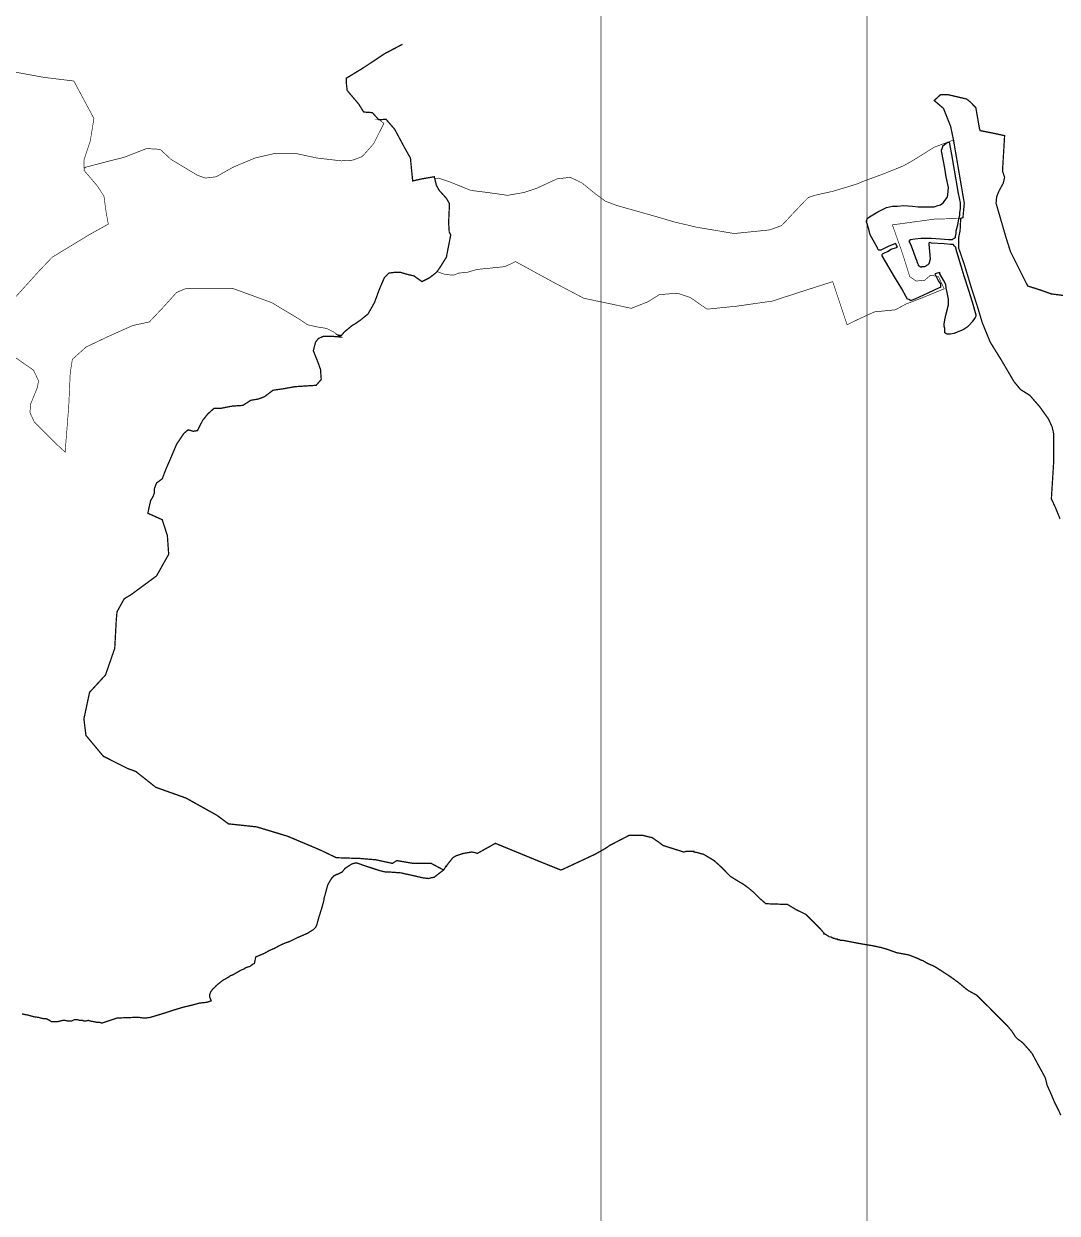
# Model space of a CAD drawing. Header units: millimetres. Extents: x -3588 to 75209, y -3737 to 38254.
# Drawn here: x 5017 to 6964, y 983 to 3224 of the extents above; entities that cross this region are included whole.
import ezdxf

# ---------------------------------------------------------------- set-up
doc = ezdxf.new("R2010")
doc.units = ezdxf.units.MM
doc.layers.add('P', color=253, linetype='Continuous')

msp = doc.modelspace()

# ---------------------------------------------------------------- linework, layer by layer
at = {"layer": 'P'}
for points, const_width in [([(6104.804, -520.269), (6104.804, 8805.959)], 1.2), ([(6605.975, -522.389), (6605.975, 8803.839)], 1.2), ([(5730.766, 3185.599), (5696.886, 3167.819), (5656.236, 3140.724), (5625.189, 3121.808), (5625.189, 3111.086), (5626.597, 3098.667), (5648.346, 3072.981), (5657.661, 3058.017), (5674.032, 3056.881), (5686.163, 3043.326), (5699.718, 3044.462), (5716.09, 3025.546), (5735.007, 2990.258), (5745.729, 2971.357), (5749.97, 2928.163), (5767.462, 2932.116), (5790.619, 2936.069), (5791.74, 2932.116), (5794.572, 2919.969), (5799.934, 2910.383), (5813.473, 2895.42), (5818.834, 2886.105), (5818.834, 2875.095), (5817.714, 2849.409), (5818.834, 2831.901), (5821.667, 2826.54), (5813.473, 2784.482), (5804.159, 2769.518), (5795.981, 2757.372), (5793.148, 2754.555), (5781.017, 2745.241), (5767.462, 2738.455), (5752.499, 2749.194), (5740.368, 2752.01), (5726.813, 2755.963), (5716.09, 2755.963), (5705.08, 2754.555), (5696.886, 2746.361), (5687.572, 2724.916), (5677.985, 2698.942), (5665.838, 2677.481), (5652.299, 2666.486), (5642.697, 2659.701), (5635.912, 2655.748), (5621.236, 2643.617), (5615.587, 2636.832), (5608.817, 2637.968), (5614.467, 2634.015), (5598.095, 2635.423), (5581.723, 2635.423), (5572.409, 2631.198), (5567.048, 2624.413), (5562.807, 2608.329), (5571, 2588.004), (5576.362, 2573.041), (5577.77, 2554.124), (5568.168, 2543.114), (5528.927, 2540.585), (5504.649, 2536.344), (5486.869, 2533.8), (5470.785, 2521.669), (5459.775, 2517.428), (5445.099, 2514.883), (5430.136, 2505.297), (5409.811, 2503.889), (5389.486, 2499.936), (5375.931, 2499.936), (5363.8, 2488.925), (5354.198, 2476.778), (5344.596, 2457.862), (5336.69, 2456.454), (5327.104, 2459.286), (5318.91, 2452.501), (5305.355, 2432.176), (5293.224, 2403.673), (5285.03, 2384.757), (5278.261, 2366.977), (5267.538, 2359.071), (5263.297, 2348.061), (5263.297, 2339.867), (5260.753, 2333.097), (5256.528, 2326.328), (5253.983, 2315.589), (5251.166, 2302.05), (5278.261, 2289.903), (5287.863, 2259.992), (5290.391, 2224.704), (5267.538, 2184.055), (5220.103, 2149.038), (5206.564, 2140.86), (5193.009, 2116.295), (5191.6, 2100.211), (5188.768, 2047.415), (5171.276, 1997.179), (5141.349, 1964.708), (5130.626, 1914.472), (5134.579, 1883.409), (5167.323, 1844.168), (5213.334, 1821.026), (5228.297, 1815.665), (5266.13, 1785.738), (5323.151, 1765.413), (5381.292, 1732.958), (5403.026, 1716.858), (5455.822, 1711.225), (5513.963, 1693.717), (5574.937, 1668.031), (5606.273, 1653.067), (5650.875, 1651.659), (5680.802, 1649.114), (5711.849, 1642.345), (5720.043, 1647.706), (5751.09, 1642.345), (5784.97, 1642.345), (5808.112, 1629.926), (5790.619, 1616.371), (5784.97, 1615.235), (5779.609, 1613.826), (5768.87, 1615.235), (5745.729, 1620.596), (5733.598, 1623.14), (5728.221, 1624.549), (5707.896, 1625.973), (5699.718, 1625.973), (5687.572, 1628.79), (5655.116, 1639.512), (5644.105, 1643.465), (5638.744, 1642.345), (5634.791, 1640.921), (5622.372, 1632.743), (5617.011, 1625.973), (5608.817, 1622.02), (5607.697, 1622.02), (5602.048, 1619.187), (5598.095, 1615.235), (5595.262, 1611.01), (5589.901, 1601.695), (5584.54, 1581.371), (5583.131, 1577.13), (5583.131, 1574.585), (5579.178, 1559.622), (5572.409, 1537.889), (5569.576, 1527.166), (5567.048, 1521.517), (5562.807, 1517.564), (5552.084, 1510.794), (5533.168, 1502.6), (5519.613, 1495.831), (5508.602, 1491.878), (5499.288, 1487.653), (5489.702, 1482.276), (5480.099, 1478.323), (5470.785, 1472.962), (5457.23, 1467.328), (5454.413, 1466.192), (5451.869, 1453.773), (5449.052, 1452.637), (5443.675, 1448.412), (5435.497, 1445.867), (5431.544, 1443.051), (5427.303, 1441.626), (5424.775, 1440.218), (5417.989, 1436.265), (5411.219, 1432.312), (5406.978, 1430.904), (5403.026, 1428.087), (5396.256, 1424.134), (5393.439, 1422.726), (5389.486, 1419.893), (5386.654, 1417.349), (5382.701, 1414.532), (5379.884, 1411.987), (5375.931, 1407.762), (5373.115, 1405.218), (5369.162, 1399.569), (5367.753, 1395.616), (5367.753, 1392.799), (5367.753, 1391.663), (5367.753, 1390.254), (5370.57, 1383.485), (5362.376, 1380.652), (5348.837, 1379.244), (5333.873, 1375.291), (5317.502, 1371.338), (5298.585, 1365.705), (5282.502, 1360.327), (5255.391, 1352.15), (5247.213, 1351.013), (5242.972, 1351.013), (5235.067, 1352.15), (5229.417, 1352.15), (5224.056, 1352.15), (5193.009, 1351.013), (5164.506, 1341.427), (5160.553, 1342.835), (5156.312, 1342.835), (5142.757, 1345.38), (5138.804, 1346.788), (5134.579, 1345.38), (5130.626, 1345.38), (5127.794, 1346.788), (5122.432, 1346.788), (5117.071, 1348.197), (5113.118, 1348.197), (5107.469, 1345.38), (5103.532, 1345.38), (5100.699, 1345.38), (5093.93, 1346.788), (5091.385, 1346.788), (5081.783, 1344.244), (5073.605, 1344.244), (5069.652, 1344.244), (5065.699, 1346.788), (5060.05, 1349.605), (5054.689, 1349.605), (5045.375, 1352.15), (5035.772, 1353.558), (5026.17, 1356.374), (5018.28, 1357.799), (5014.039, 1358.919)], 2.417), ([(6970.861, 1168.091), (6965.212, 1180.238), (6958.442, 1193.777), (6951.657, 1209.877), (6944.887, 1224.84), (6942.343, 1235.851), (6940.934, 1239.803), (6932.756, 1254.751), (6924.563, 1269.714), (6916.657, 1284.406), (6908.479, 1293.992), (6898.877, 1304.731), (6889.562, 1311.5), (6885.321, 1315.725), (6878.552, 1326.464), (6870.358, 1336.05), (6864.997, 1341.427), (6863.588, 1342.835), (6861.044, 1345.38), (6856.819, 1349.605), (6844.672, 1361.752), (6835.358, 1371.338), (6827.18, 1379.244), (6812.216, 1394.207), (6797.253, 1402.401), (6793.3, 1405.218), (6776.928, 1418.773), (6761.965, 1429.495), (6747.289, 1439.098), (6734.871, 1447.004), (6732.326, 1448.412), (6729.509, 1449.82), (6720.179, 1453.773), (6710.593, 1459.422), (6706.64, 1460.543), (6700.991, 1463.375), (6694.221, 1466.192), (6683.483, 1470.145), (6661.75, 1474.098), (6642.833, 1480.867), (6637.472, 1482.276), (6633.247, 1483.7), (6614.331, 1487.653), (6596.822, 1490.47), (6581.859, 1493.286), (6561.534, 1497.239), (6560.126, 1497.239), (6558.718, 1497.239), (6556.173, 1497.239), (6553.356, 1498.647), (6550.812, 1498.647), (6549.403, 1500.072), (6546.587, 1500.072), (6544.042, 1501.192), (6542.634, 1501.192), (6539.801, 1502.6), (6537.257, 1504.025), (6534.44, 1504.025), (6533.032, 1505.433), (6530.487, 1506.841), (6529.079, 1507.978), (6526.262, 1509.386), (6524.838, 1509.386), (6524.838, 1510.794), (6518.068, 1518.972), (6507.346, 1529.711), (6490.974, 1546.083), (6472.058, 1555.397), (6455.958, 1564.999), (6415.308, 1566.407), (6402.889, 1577.13), (6393.575, 1586.732), (6382.565, 1596.046), (6373.251, 1602.816), (6363.664, 1608.465), (6348.701, 1617.779), (6341.915, 1624.549), (6334.01, 1632.743), (6328.376, 1638.104), (6317.638, 1647.706), (6304.099, 1655.884), (6297.313, 1659.837), (6295.905, 1659.837), (6286.591, 1662.67), (6279.821, 1663.79), (6279.821, 1665.198), (6273.035, 1665.198), (6265.978, 1665.198), (6260.616, 1663.79), (6221.391, 1676.209), (6214.606, 1681.57), (6201.067, 1690.9), (6183.559, 1695.125), (6167.187, 1695.125), (6157.585, 1695.125), (6121.176, 1676.209), (6112.982, 1670.575), (6094.066, 1659.837), (6033.092, 1631.334), (6028.867, 1629.926), (5988.217, 1646.298), (5905.782, 1680.162), (5871.918, 1661.245), (5867.677, 1662.67), (5860.908, 1663.79), (5845.944, 1661.245), (5832.389, 1657.02), (5825.62, 1653.067), (5814.897, 1639.512), (5813.473, 1636.696), (5812.064, 1636.696), (5812.064, 1635.559), (5810.944, 1634.151), (5808.112, 1629.926), (5784.97, 1642.345), (5751.09, 1642.345), (5720.043, 1647.706), (5711.849, 1642.345), (5680.802, 1649.114), (5650.875, 1651.659), (5606.273, 1653.067), (5574.937, 1668.031), (5513.963, 1693.717), (5455.822, 1711.225), (5403.026, 1716.858), (5381.292, 1732.958), (5323.151, 1765.413), (5266.13, 1785.738), (5228.297, 1815.665), (5213.334, 1821.026), (5167.323, 1844.168), (5134.579, 1883.409), (5130.626, 1914.472), (5141.349, 1964.708), (5171.276, 1997.179), (5188.768, 2047.415), (5191.6, 2100.211), (5193.009, 2116.295), (5206.564, 2140.86), (5220.103, 2149.038), (5267.538, 2184.055), (5290.391, 2224.704), (5287.863, 2259.992), (5278.261, 2289.903), (5251.166, 2302.05), (5253.983, 2315.589), (5256.528, 2326.328), (5260.753, 2333.097), (5263.297, 2339.867), (5263.297, 2348.061), (5267.538, 2359.071), (5278.261, 2366.977), (5285.03, 2384.757), (5293.224, 2403.673), (5305.355, 2432.176), (5318.91, 2452.501), (5327.104, 2459.286), (5336.69, 2456.454), (5344.596, 2457.862), (5354.198, 2476.778), (5363.8, 2488.925), (5375.931, 2499.936), (5389.486, 2499.936), (5409.811, 2503.889), (5430.136, 2505.297), (5445.099, 2514.883), (5459.775, 2517.428), (5470.785, 2521.669), (5486.869, 2533.8), (5504.649, 2536.344), (5528.927, 2540.585), (5568.168, 2543.114), (5577.77, 2554.124), (5576.362, 2573.041), (5571, 2588.004), (5562.807, 2608.329), (5567.048, 2624.413), (5572.409, 2631.198), (5581.723, 2635.423), (5598.095, 2635.423), (5614.467, 2634.015), (5608.817, 2637.968), (5615.587, 2636.832), (5621.236, 2643.617), (5635.912, 2655.748), (5642.697, 2659.701), (5652.299, 2666.486), (5665.838, 2677.481), (5677.985, 2698.942), (5687.572, 2724.916), (5696.886, 2746.361), (5705.08, 2754.555), (5716.09, 2755.963), (5726.813, 2755.963), (5740.368, 2752.01), (5752.499, 2749.194), (5767.462, 2738.455), (5781.017, 2745.241), (5793.148, 2754.555), (5795.981, 2757.372), (5804.159, 2769.518), (5813.473, 2784.482), (5821.667, 2826.54), (5818.834, 2831.901), (5817.714, 2849.409), (5818.834, 2875.095), (5818.834, 2886.105), (5813.473, 2895.42), (5799.934, 2910.383), (5794.572, 2919.969), (5791.74, 2932.116), (5790.619, 2936.069), (5767.462, 2932.116), (5749.97, 2928.163), (5745.729, 2971.357), (5735.007, 2990.258), (5716.09, 3025.546), (5699.718, 3044.462), (5686.163, 3043.326), (5674.032, 3056.881), (5657.661, 3058.017), (5648.346, 3072.981), (5626.597, 3098.667), (5625.189, 3111.086), (5625.189, 3121.808), (5656.236, 3140.724), (5696.886, 3167.819), (5730.766, 3185.599)], 2.417), ([(4959.835, 3140.724), (5056.097, 3123.216), (5111.71, 3116.447), (5149.543, 3045.87), (5142.757, 3003.813), (5130.626, 2967.404), (5130.626, 2952.441), (5133.443, 2953.849), (5130.626, 2948.488), (5154.904, 2919.969), (5168.443, 2899.645), (5172.684, 2868.309), (5176.637, 2846.864), (5140.229, 2826.54), (5071.061, 2784.482), (5046.495, 2758.78), (4993.715, 2700.35)], 1.2), ([(6969.453, 2291.311), (6961.259, 2311.636), (6954.489, 2326.328), (6953.081, 2329.144), (6957.306, 2396.888), (6957.306, 2452.501), (6954.489, 2464.648), (6947.704, 2479.611), (6931.332, 2502.464), (6912.432, 2524.213), (6894.924, 2535.208), (6882.777, 2549.899), (6859.635, 2589.413), (6837.902, 2624.413), (6822.939, 2661.109), (6813.625, 2692.172), (6802.614, 2726.036), (6789.059, 2770.927), (6778.337, 2801.974), (6778.337, 2820.89), (6781.153, 2834.445), (6782.29, 2857.587), (6786.53, 2858.995), (6789.059, 2886.105), (6768.734, 3005.221), (6763.373, 3030.907), (6749.834, 3064.787), (6732.326, 3079.75), (6744.457, 3090.761), (6758.012, 3090.761), (6793.3, 3082.567), (6800.07, 3077.206), (6810.808, 3066.195), (6817.578, 3026.954), (6818.986, 3023.001), (6852.866, 3016.232), (6864.997, 3013.415), (6861.044, 2947.08), (6864.997, 2934.933), (6862.452, 2923.922), (6854.274, 2908.959), (6850.033, 2898.236), (6848.913, 2886.105), (6867.829, 2820.89), (6876.007, 2795.204), (6908.479, 2730.277), (6934.165, 2722.083), (6953.081, 2715.314), (6974.814, 2712.497)], 2.417), ([(6974.814, 2712.497), (6953.081, 2715.314), (6934.165, 2722.083), (6908.479, 2730.277), (6876.007, 2795.204), (6867.829, 2820.89), (6848.913, 2886.105), (6850.033, 2898.236), (6854.274, 2908.959), (6862.452, 2923.922), (6864.997, 2934.933), (6861.044, 2947.08), (6864.997, 3013.415), (6852.866, 3016.232), (6818.986, 3023.001), (6817.578, 3026.954), (6810.808, 3066.195), (6800.07, 3077.206), (6793.3, 3082.567), (6758.012, 3090.761), (6744.457, 3090.761), (6732.326, 3079.75), (6749.834, 3064.787), (6763.373, 3030.907), (6768.734, 3005.221), (6789.059, 2886.105), (6786.53, 2858.995), (6782.29, 2857.587), (6781.153, 2834.445), (6778.337, 2820.89), (6778.337, 2801.974), (6789.059, 2770.927), (6802.614, 2726.036), (6813.625, 2692.172), (6822.939, 2661.109), (6837.902, 2624.413), (6859.635, 2589.413), (6882.777, 2549.899), (6894.924, 2535.208), (6912.432, 2524.213), (6931.332, 2502.464), (6947.704, 2479.611), (6954.489, 2464.648), (6957.306, 2452.501), (6957.306, 2396.888), (6953.081, 2329.144), (6954.489, 2326.328), (6961.259, 2311.636), (6969.453, 2291.311)], 2.417), ([(6894.924, 2535.208), (6882.777, 2549.899), (6859.635, 2589.413), (6837.902, 2624.413), (6822.939, 2661.109), (6813.625, 2692.172), (6802.614, 2726.036), (6789.059, 2770.927), (6778.337, 2801.974), (6778.337, 2820.89), (6781.153, 2834.445), (6782.29, 2857.587), (6786.53, 2858.995), (6789.059, 2886.105), (6768.734, 3005.221), (6763.373, 3030.907), (6749.834, 3064.787), (6732.326, 3079.75), (6744.457, 3090.761), (6758.012, 3090.761), (6793.3, 3082.567), (6800.07, 3077.206), (6810.808, 3066.195), (6817.578, 3026.954), (6818.986, 3023.001), (6852.866, 3016.232), (6864.997, 3013.415), (6861.044, 2947.08), (6864.997, 2934.933), (6862.452, 2923.922), (6854.274, 2908.959), (6850.033, 2898.236), (6848.913, 2886.105), (6867.829, 2820.89), (6876.007, 2795.204), (6908.479, 2730.277), (6934.165, 2722.083), (6953.081, 2715.314), (6974.814, 2712.497)], 1.2), ([(4993.715, 2700.35), (5046.495, 2758.78), (5071.061, 2784.482), (5140.229, 2826.54), (5176.637, 2846.864), (5172.684, 2868.309), (5168.443, 2899.645), (5154.904, 2919.969), (5130.626, 2948.488), (5133.443, 2953.849), (5174.092, 2964.572), (5206.564, 2972.765), (5248.622, 2989.137), (5274.308, 2987.729), (5294.632, 2968.813), (5344.596, 2938.886), (5359.559, 2933.524), (5379.884, 2936.069), (5411.219, 2953.849), (5452.989, 2971.357), (5488.277, 2979.535), (5531.759, 2979.535), (5569.576, 2971.357), (5615.587, 2965.98), (5637.336, 2967.404), (5655.116, 2974.174), (5676.561, 2998.451), (5695.765, 3036.556), (5687.572, 3043.326), (5686.163, 3043.326), (5699.718, 3044.462), (5716.09, 3025.546), (5735.007, 2990.258), (5745.729, 2971.357), (5749.97, 2928.163), (5767.462, 2932.116), (5790.619, 2936.069), (5791.74, 2932.116), (5794.572, 2919.969), (5799.934, 2910.383), (5813.473, 2895.42), (5818.834, 2886.105), (5818.834, 2875.095), (5817.714, 2849.409), (5818.834, 2831.901), (5821.667, 2826.54), (5813.473, 2784.482), (5804.159, 2769.518), (5795.981, 2757.372), (5793.148, 2754.555), (5781.017, 2745.241), (5767.462, 2738.455), (5752.499, 2749.194), (5740.368, 2752.01), (5726.813, 2755.963), (5716.09, 2755.963), (5705.08, 2754.555), (5696.886, 2746.361), (5687.572, 2724.916), (5677.985, 2698.942), (5665.838, 2677.481), (5652.299, 2666.486), (5642.697, 2659.701), (5635.912, 2655.748), (5621.236, 2643.617), (5615.587, 2636.832), (5608.817, 2637.968)], 1.2), ([(5795.981, 2757.372), (5804.159, 2769.518), (5813.473, 2784.482), (5821.667, 2826.54), (5818.834, 2831.901), (5817.714, 2849.409), (5818.834, 2875.095), (5818.834, 2886.105), (5813.473, 2895.42), (5799.934, 2910.383), (5794.572, 2919.969), (5791.74, 2932.116), (5798.509, 2933.524), (5818.834, 2926.755), (5859.483, 2910.383), (5890.819, 2906.43), (5928.651, 2901.053), (5959.987, 2906.43), (5984.264, 2914.608), (6022.081, 2932.116), (6046.647, 2934.933), (6058.794, 2929.283), (6069.516, 2923.922), (6092.658, 2905.006), (6112.982, 2890.058), (6134.715, 2881.864), (6210.653, 2860.403), (6243.124, 2850.817), (6283.774, 2841.215), (6355.47, 2829.084), (6422.094, 2835.854), (6444.963, 2844.032), (6466.696, 2867.189), (6487.021, 2888.634), (6495.199, 2896.828), (6507.346, 2901.053), (6542.634, 2908.959), (6587.236, 2922.514), (6596.822, 2926.755), (6637.472, 2941.702), (6673.896, 2956.394), (6688.86, 2964.572), (6732.326, 2991.682), (6768.734, 3005.221), (6789.059, 2886.105), (6786.53, 2858.995), (6782.29, 2857.587), (6732.326, 2856.178), (6672.76, 2847.985), (6653.572, 2845.456), (6672.76, 2791.251), (6686.315, 2747.785), (6698.446, 2739.591), (6714.546, 2741), (6725.556, 2750.602), (6740.504, 2747.785), (6751.242, 2724.916), (6707.76, 2707.136), (6679.53, 2696.397), (6659.205, 2685.387), (6619.692, 2681.434), (6587.236, 2666.486), (6568.32, 2657.156), (6541.21, 2738.455), (6489.838, 2722.083), (6427.455, 2701.759), (6359.711, 2692.172), (6306.915, 2686.811), (6304.099, 2686.811), (6273.035, 2708.544), (6248.486, 2716.722), (6214.606, 2713.905), (6192.873, 2700.35), (6161.826, 2688.219), (6104.804, 2700.35), (6072.333, 2707.136), (6018.144, 2735.638), (5943.615, 2776.288), (5932.892, 2770.927), (5923.29, 2766.686), (5870.494, 2761.324), (5852.714, 2755.963), (5836.63, 2754.555), (5827.028, 2750.602), (5810.944, 2752.01), (5795.981, 2757.372)], 1.2), ([(5608.817, 2637.968), (5600.911, 2643.617), (5587.372, 2650.387), (5571, 2652.931), (5552.084, 2657.156), (5538.529, 2666.486), (5524.974, 2674.664), (5484.324, 2698.942), (5439.45, 2715.314), (5409.811, 2726.036), (5370.57, 2726.036), (5324.271, 2726.036), (5305.355, 2718.13), (5279.669, 2689.628), (5253.983, 2662.534), (5222.648, 2655.748), (5174.092, 2634.015), (5134.579, 2615.099), (5108.893, 2591.957), (5104.94, 2566.271), (5102.108, 2503.889), (5095.338, 2417.213), (5076.422, 2434.721), (5037.181, 2474.234), (5029.003, 2491.742), (5030.411, 2508.114), (5042.558, 2537.753), (5045.375, 2551.308), (5035.772, 2571.632), (5018.28, 2583.763), (4981.584, 2609.737)], 1.2), ([(6969.453, 2291.311), (6961.259, 2311.636), (6954.489, 2326.328), (6953.081, 2329.144), (6957.306, 2396.888), (6957.306, 2452.501), (6954.489, 2464.648), (6947.704, 2479.611), (6931.332, 2502.464), (6912.432, 2524.213), (6894.924, 2535.208)], 1.2)]:
    msp.add_lwpolyline(points, dxfattribs=dict(at, const_width=const_width))
msp.add_lwpolyline([(6758.012, 3001.268), (6760.829, 3001.268), (6764.781, 2978.127), (6770.159, 2948.488), (6775.52, 2915.744), (6776.928, 2907.838), (6779.745, 2892.875), (6781.153, 2887.514), (6781.153, 2880.728), (6781.153, 2876.503), (6779.745, 2868.309), (6779.745, 2862.948), (6778.337, 2856.178), (6775.52, 2842.623), (6772.975, 2833.309), (6772.975, 2829.084), (6771.567, 2823.707), (6771.567, 2820.89), (6770.159, 2819.754), (6767.614, 2818.346), (6766.206, 2816.937), (6763.373, 2816.937), (6759.42, 2816.937), (6744.457, 2818.346), (6726.965, 2819.754), (6720.179, 2819.754), (6714.546, 2819.754), (6707.76, 2819.754), (6695.629, 2818.346), (6687.436, 2816.937), (6686.315, 2816.937), (6686.315, 2815.529), (6684.907, 2814.121), (6686.315, 2811.576), (6688.86, 2806.215), (6693.085, 2793.796), (6697.038, 2783.057), (6699.854, 2777.696), (6699.854, 2776.288), (6700.991, 2773.471), (6702.399, 2770.927), (6702.399, 2769.518), (6703.807, 2768.11), (6705.232, 2766.686), (6707.76, 2765.565), (6709.185, 2766.686), (6712.001, 2766.686), (6713.41, 2766.686), (6714.546, 2766.686), (6717.362, 2768.11), (6718.771, 2769.518), (6721.315, 2770.927), (6722.724, 2772.335), (6724.132, 2776.288), (6724.132, 2777.696), (6725.556, 2781.649), (6722.724, 2808.759), (6722.724, 2810.168), (6722.724, 2811.576), (6724.132, 2812.984), (6726.965, 2811.576), (6751.242, 2810.168), (6763.373, 2808.759), (6767.614, 2808.759), (6768.734, 2807.335), (6770.159, 2806.215), (6771.567, 2804.807), (6774.384, 2795.204), (6782.29, 2768.11), (6787.939, 2749.194), (6797.253, 2722.083), (6804.023, 2700.35), (6810.808, 2676.073), (6810.808, 2673.256), (6809.384, 2670.711), (6804.023, 2662.534), (6798.661, 2657.156), (6794.708, 2652.931), (6789.059, 2648.978), (6783.698, 2646.162), (6776.928, 2643.617), (6770.159, 2640.784), (6763.373, 2639.376), (6759.42, 2639.376), (6756.604, 2639.376), (6754.059, 2640.784), (6752.651, 2642.209), (6752.651, 2646.162), (6752.651, 2650.387), (6751.242, 2654.34), (6751.242, 2658.293), (6752.651, 2666.486), (6755.195, 2677.481), (6759.42, 2694.989), (6759.42, 2705.712), (6756.604, 2718.13), (6755.195, 2726.036), (6754.059, 2732.822), (6749.834, 2741), (6743.048, 2753.147), (6743.048, 2755.963), (6733.734, 2753.147), (6740.504, 2739.591), (6744.457, 2734.23), (6744.457, 2732.822), (6744.457, 2730.277), (6744.457, 2728.869), (6744.457, 2727.461), (6743.048, 2727.461), (6720.179, 2716.722), (6695.629, 2705.712), (6688.86, 2703.183), (6687.436, 2703.183), (6684.907, 2704.591), (6682.074, 2705.712), (6679.53, 2709.953), (6671.352, 2724.916), (6657.797, 2747.785), (6634.655, 2787.01), (6634.655, 2788.435), (6634.655, 2789.843), (6636.064, 2791.251), (6638.88, 2792.66), (6644.257, 2795.204), (6651.027, 2799.429), (6663.158, 2803.382), (6659.205, 2810.168), (6645.666, 2804.807), (6632.111, 2798.021), (6630.702, 2798.021), (6627.886, 2798.021), (6626.461, 2799.429), (6625.341, 2801.974), (6611.786, 2826.54), (6608.969, 2837.262), (6605.016, 2850.817), (6605.016, 2853.634), (6606.137, 2856.178), (6606.137, 2857.587), (6610.378, 2860.403), (6626.461, 2869.734), (6636.064, 2875.095), (6642.833, 2877.911), (6653.572, 2880.728), (6663.158, 2880.728), (6675.305, 2881.864), (6691.676, 2880.728), (6702.399, 2879.32), (6717.362, 2879.32), (6726.965, 2879.32), (6732.326, 2879.32), (6739.095, 2881.864), (6744.457, 2883.273), (6749.834, 2887.514), (6752.651, 2891.467), (6756.604, 2896.828), (6758.012, 2901.053), (6758.012, 2902.189), (6759.42, 2915.744), (6755.195, 2936.069), (6752.651, 2952.441), (6745.881, 2984.896), (6745.881, 2986.305), (6747.289, 2989.137), (6748.41, 2993.09), (6748.41, 2994.499), (6754.059, 2998.451), (6756.604, 2999.86), (6758.012, 3001.268)], dxfattribs=at)

doc.saveas('drawing.dxf')
